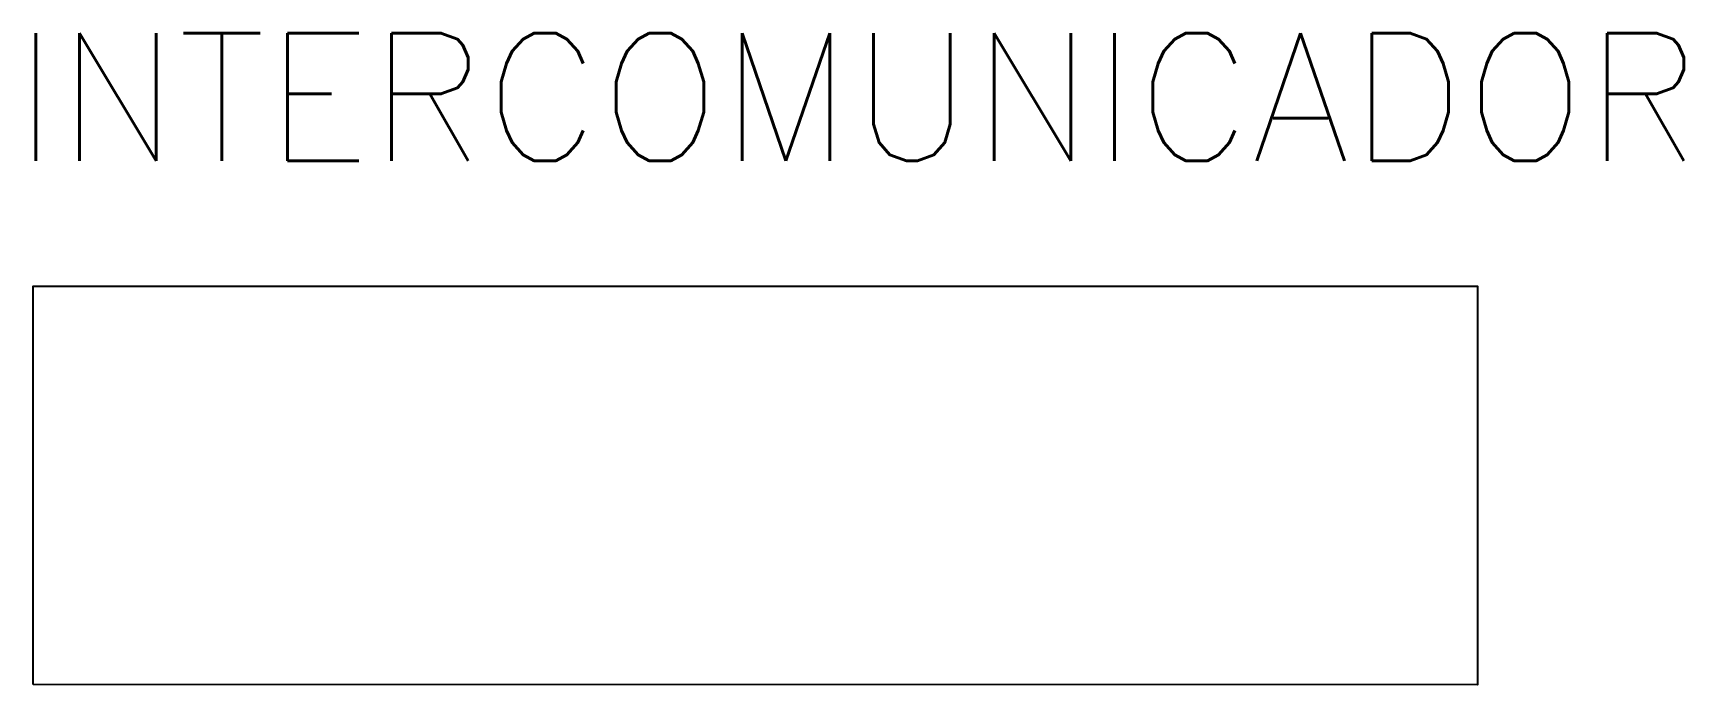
# Model space of a CAD drawing. Extents: x 0 to 0.567, y 0 to 0.224.
import ezdxf

# ---------------------------------------------------------------- set-up
doc = ezdxf.new("R2010")
doc.units = 0
doc.header["$LTSCALE"] = 250
doc.header["$MEASUREMENT"] = 0
doc.layers.add('TOMADAS-DIVERSAS', color=1, linetype='CONTINUOUS')
doc.styles.add('ROMANS', font='ROMANS.SHX', dxfattribs={"height": 5})

msp = doc.modelspace()

# ---------------------------------------------------------------- linework, layer by layer
at = {"layer": 'TOMADAS-DIVERSAS'}
msp.add_lwpolyline([(0, 0), (0, 0.13685), (0.49596, 0.13685), (0.49596, -0.00014)], close=True, dxfattribs=at)

# ---------------------------------------------------------------- texts
at = {"layer": 'TOMADAS-DIVERSAS', "style": 'ROMANS'}
msp.add_text('INTERCOMUNICADOR', height=0.043875, dxfattribs=at).set_placement((-0.00659, 0.17986))

doc.saveas('drawing.dxf')
